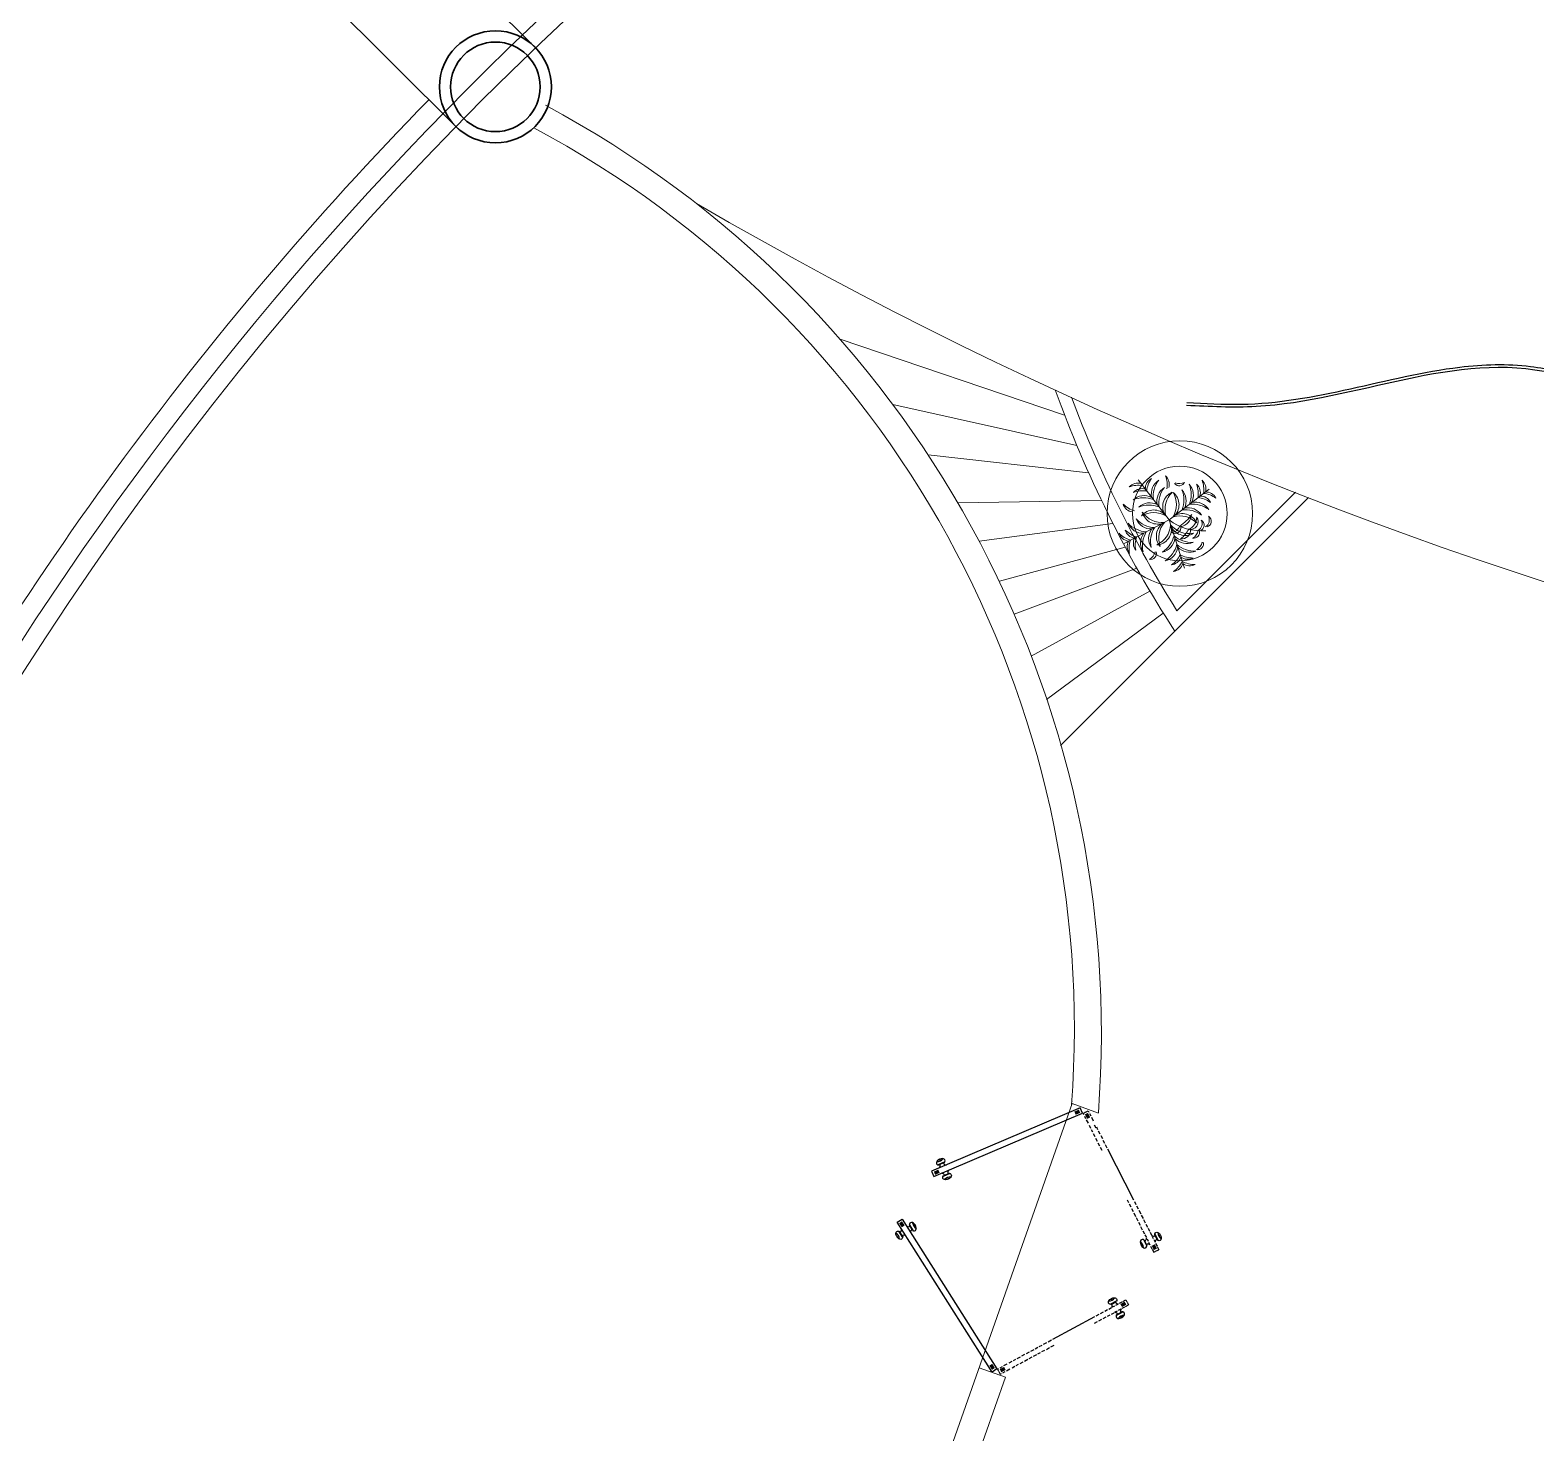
# Model space of a CAD drawing. Header units: millimetres. Extents: x 383 to 523, y 252 to 344.
# Drawn here: x 405.81 to 417.64, y 305.44 to 316.46 of the extents above; entities that cross this region are included whole.
import ezdxf

# ---------------------------------------------------------------- set-up
doc = ezdxf.new("R2010")
doc.units = ezdxf.units.MM
doc.header["$MEASUREMENT"] = 0
doc.linetypes.add('ACAD_ISO02W100', pattern=[15, 12, -3])
doc.linetypes.add('HIDDEN2', pattern=[4.7625, 3.175, -1.5875])
for name, color, linetype, lineweight in [('cubierta', 1, 'ACAD_ISO02W100', 15), ('muros', 5, 'Continuous', 30), ('plantas', 76, 'Continuous', 15), ('vegetacion', 104, 'Continuous', 0)]:
    doc.layers.add(name, color=color, linetype=linetype, lineweight=lineweight)
doc.layers.add('muebles', color=193, linetype='Continuous')

# ---------------------------------------------------------------- blocks, each defined once
blk = doc.blocks.new('tytytyt')
at = {"layer": 'vegetacion', "lineweight": 0}
for p in [(2770.857, 1104.045), (2770.384, 1103.648), (2771.329, 1103.648), (2770.94, 1103.092)]:
    blk.add_line(p, (2770.857, 1103.565), dxfattribs=at)
for centre, radius, start, end in [((2770.718, 1103.772), 0.153, 25.2489, 95.3937), ((2770.637, 1103.676), 0.257, 31.3712, 75.0366), ((2770.767, 1103.935), 0.111, 36.29, 99.6243), ((2770.678, 1103.806), 0.249, 44.0763, 73.3794), ((2770.767, 1103.87), 0.111, 36.29, 99.6243), ((2770.678, 1103.74), 0.249, 44.0763, 73.3794), ((2770.946, 1103.935), 0.111, 80.3757, 143.71), ((2771.036, 1103.806), 0.249, 106.6206, 135.9237), ((2770.946, 1103.87), 0.111, 80.3757, 143.71), ((2771.036, 1103.74), 0.249, 106.6206, 135.9237), ((2770.995, 1103.772), 0.153, 84.6063, 154.7511), ((2771.076, 1103.676), 0.257, 104.9634, 148.6288), ((2770.677, 1103.738), 0.153, 164.6063, 234.7511), ((2770.786, 1103.801), 0.257, 184.9634, 228.6288), ((2770.655, 1103.868), 0.0552, 139.742, 258.7475), ((2770.73, 1103.912), 0.12, 184.618, 228.2106), ((2770.838, 1103.719), 0.15, 156.3654, 256.5741), ((2770.927, 1103.766), 0.226, 176.8122, 238.3335), ((2770.718, 1103.684), 0.153, 25.2489, 95.3937), ((2770.637, 1103.589), 0.257, 31.3712, 75.0366), ((2770.995, 1103.684), 0.153, 84.6063, 154.7511), ((2771.076, 1103.589), 0.257, 104.9634, 148.6288), ((2770.786, 1103.766), 0.226, 301.6665, 3.1878), ((2770.875, 1103.719), 0.15, 283.4259, 23.6346), ((2771.175, 1103.773), 0.111, 80.3757, 143.71), ((2771.264, 1103.643), 0.249, 106.6206, 135.9237), ((2770.928, 1103.801), 0.257, 311.3712, 355.0366), ((2771.036, 1103.738), 0.153, 305.2489, 15.3937), ((2770.477, 1103.541), 0.111, 116.29, 179.6243), ((2770.589, 1103.43), 0.249, 124.0763, 153.3794), ((2770.508, 1103.717), 0.111, 160.3757, 223.71), ((2770.651, 1103.783), 0.249, 186.6206, 215.9237), ((2770.541, 1103.53), 0.111, 116.29, 179.6243), ((2770.653, 1103.419), 0.249, 124.0763, 153.3794), ((2770.572, 1103.706), 0.111, 160.3757, 223.71), ((2770.715, 1103.772), 0.249, 186.6206, 215.9237), ((2770.763, 1103.722), 0.153, 164.6063, 234.7511), ((2770.872, 1103.785), 0.257, 184.9634, 228.6288), ((2770.708, 1103.61), 0.15, 3.4259, 103.6346), ((2770.646, 1103.531), 0.226, 21.6665, 83.1878), ((2771.005, 1103.61), 0.15, 76.3654, 176.5741), ((2771.067, 1103.531), 0.226, 96.8122, 158.3335), ((2770.842, 1103.785), 0.257, 311.3712, 355.0366), ((2770.95, 1103.722), 0.153, 305.2489, 15.3937), ((2770.998, 1103.772), 0.249, 324.0763, 353.3794), ((2771.06, 1103.419), 0.249, 26.6206, 55.9237), ((2771.141, 1103.706), 0.111, 316.29, 19.6243), ((2771.172, 1103.53), 0.111, 0.3757, 63.71), ((2771.062, 1103.783), 0.249, 324.0763, 353.3794), ((2771.206, 1103.717), 0.111, 316.29, 19.6243), ((2770.629, 1103.464), 0.153, 105.2489, 175.3937), ((2770.709, 1103.368), 0.257, 111.3712, 155.0366), ((2770.715, 1103.449), 0.153, 105.2489, 175.3937), ((2770.795, 1103.353), 0.257, 111.3712, 155.0366), ((2771.08, 1103.097), 0.519, 115.4772, 156.6585), ((2770.716, 1103.502), 0.0834, 144.9865, 244.4034), ((2770.787, 1103.427), 0.15, 83.4259, 183.6346), ((2770.854, 1103.352), 0.226, 101.6665, 163.1878), ((2770.886, 1103.581), 0.24, 187.5759, 215.8942), ((2770.644, 1103.562), 0.226, 286.8122, 348.3335), ((2770.719, 1103.495), 0.15, 266.3654, 6.5741), ((2770.764, 1103.547), 0.054, 114.2257, 255.1279), ((2770.807, 1103.559), 0.0749, 150.4398, 228.6694), ((2770.867, 1103.457), 0.124, 161.4477, 239.3672), ((2771.161, 1103.541), 0.405, 185.4007, 208.139), ((2771.058, 1103.635), 0.226, 211.6665, 273.1878), ((2771.01, 1103.547), 0.15, 193.4259, 293.6346), ((2770.859, 1103.352), 0.226, 16.8122, 78.3335), ((2770.927, 1103.427), 0.15, 356.3654, 96.5741), ((2770.918, 1103.353), 0.257, 24.9634, 68.6288), ((2770.998, 1103.449), 0.153, 4.6063, 74.7511), ((2771.004, 1103.368), 0.257, 24.9634, 68.6288), ((2771.084, 1103.464), 0.153, 4.6063, 74.7511), ((2770.529, 1103.429), 0.0552, 139.742, 258.7475), ((2770.604, 1103.473), 0.12, 184.618, 228.2106), ((2770.643, 1103.411), 0.0552, 139.742, 258.7475), ((2770.718, 1103.455), 0.12, 184.618, 228.2106), ((2770.684, 1103.341), 0.0547, 167.0577, 302.8533), ((2770.715, 1103.372), 0.0768, 185.1845, 268.654), ((2770.747, 1103.393), 0.0735, 138.8744, 278.9763), ((2770.811, 1103.428), 0.12, 173.7536, 244.097), ((2770.645, 1103.504), 0.257, 294.9634, 338.6288), ((2770.741, 1103.423), 0.153, 274.6063, 344.7511), ((2771.077, 1103.58), 0.257, 221.3712, 265.0366), ((2771.014, 1103.472), 0.153, 215.2489, 285.3937), ((2771.149, 1103.304), 0.0552, 101.2525, 220.258), ((2771.223, 1103.261), 0.12, 131.7894, 175.382), ((2771.273, 1103.648), 0.249, 234.0763, 263.3794), ((2771.207, 1103.505), 0.111, 226.29, 289.6243), ((2770.684, 1103.263), 0.0547, 167.0577, 302.8533), ((2770.715, 1103.294), 0.0768, 185.1845, 268.654), ((2770.66, 1103.418), 0.257, 294.9634, 338.6288), ((2770.756, 1103.337), 0.153, 274.6063, 344.7511), ((2770.711, 1103.362), 0.249, 296.6206, 325.9237), ((2770.822, 1103.249), 0.111, 270.3757, 333.71), ((2771.092, 1103.494), 0.257, 221.3712, 265.0366), ((2771.029, 1103.386), 0.153, 215.2489, 285.3937), ((2771.064, 1103.424), 0.249, 234.0763, 263.3794), ((2770.998, 1103.28), 0.111, 226.29, 289.6243), ((2770.722, 1103.297), 0.249, 296.6206, 325.9237), ((2770.833, 1103.185), 0.111, 270.3757, 333.71), ((2771.075, 1103.359), 0.249, 234.0763, 263.3794), ((2771.009, 1103.216), 0.111, 226.29, 289.6243)]:
    blk.add_arc(centre, radius, start, end, dxfattribs=at)

msp = doc.modelspace()

# ---------------------------------------------------------------- linework, layer by layer
at = {"layer": 'cubierta', "linetype": 'ACAD_ISO02W100', "lineweight": 18, "ltscale": 0.2}
msp.add_arc((428.383, 297.242), 32.252, 181.8805, 44.9344, dxfattribs=at)
at = {"layer": 'muebles'}
for p, q in [((414.062, 307.99), (412.894, 307.492)), ((412.912, 307.45), (414.079, 307.948)), ((412.662, 307.116), (413.407, 305.938)), ((413.369, 305.914), (412.623, 307.092))]:
    msp.add_line(p, q, dxfattribs=at)
at = {"layer": 'muebles', "linetype": 'HIDDEN2'}
for p, q in [((414.079, 307.948), (414.062, 307.99)), ((414.084, 307.946), (414.1, 307.955)), ((414.084, 307.946), (414.089, 307.937)), ((414.095, 307.925), (414.104, 307.907)), ((414.104, 307.957), (414.124, 307.967)), ((414.124, 307.967), (414.129, 307.957)), ((414.135, 307.946), (414.145, 307.927)), ((414.11, 307.895), (414.124, 307.869)), ((414.132, 307.853), (414.143, 307.83)), ((414.149, 307.819), (414.158, 307.8)), ((414.151, 307.916), (414.164, 307.889)), ((414.172, 307.857), (414.184, 307.834)), ((414.189, 307.84), (414.199, 307.82)), ((414.204, 307.81), (414.217, 307.785)), ((414.164, 307.789), (414.177, 307.764)), ((414.183, 307.752), (414.195, 307.727)), ((414.201, 307.716), (414.213, 307.692)), ((414.223, 307.773), (414.236, 307.748)), ((414.241, 307.736), (414.253, 307.713)), ((414.259, 307.701), (414.272, 307.676)), ((414.219, 307.68), (414.231, 307.656)), ((414.277, 307.667), (414.482, 307.266)), ((412.894, 307.492), (412.912, 307.45)), ((414.431, 307.267), (414.442, 307.245)), ((414.447, 307.235), (414.459, 307.211)), ((414.488, 307.255), (414.5, 307.231)), ((414.505, 307.22), (414.518, 307.195)), ((412.623, 307.092), (412.662, 307.116)), ((414.465, 307.2), (414.478, 307.175)), ((414.483, 307.165), (414.497, 307.136)), ((414.502, 307.127), (414.515, 307.101)), ((414.523, 307.185), (414.538, 307.157)), ((414.542, 307.147), (414.556, 307.121)), ((414.56, 307.112), (414.573, 307.087)), ((414.52, 307.091), (414.532, 307.067)), ((414.537, 307.057), (414.55, 307.032)), ((414.555, 307.023), (414.566, 307)), ((414.571, 306.991), (414.582, 306.97)), ((414.578, 307.077), (414.59, 307.053)), ((414.595, 307.043), (414.606, 307.021)), ((414.611, 307.012), (414.622, 306.99)), ((414.627, 306.98), (414.635, 306.964)), ((414.587, 306.96), (414.595, 306.943)), ((414.6, 306.934), (414.61, 306.914)), ((414.615, 306.904), (414.625, 306.883)), ((414.627, 306.879), (414.64, 306.855)), ((414.64, 306.955), (414.65, 306.934)), ((414.64, 306.855), (414.656, 306.863)), ((414.655, 306.925), (414.666, 306.904)), ((414.66, 306.865), (414.68, 306.875)), ((414.668, 306.9), (414.68, 306.875)), ((414.221, 306.374), (414.245, 306.387)), ((414.255, 306.392), (414.277, 306.404)), ((414.286, 306.409), (414.307, 306.42)), ((414.317, 306.425), (414.333, 306.434)), ((414.338, 306.386), (414.355, 306.394)), ((414.342, 306.439), (414.362, 306.45)), ((414.364, 306.399), (414.384, 306.41)), ((414.372, 306.455), (414.392, 306.466)), ((414.393, 306.415), (414.414, 306.426)), ((414.396, 306.468), (414.421, 306.481)), ((414.418, 306.428), (414.442, 306.442)), ((414.421, 306.481), (414.429, 306.466)), ((414.431, 306.462), (414.442, 306.442)), ((413.846, 306.171), (414.178, 306.35)), ((414.174, 306.297), (414.199, 306.31)), ((414.187, 306.356), (414.211, 306.369)), ((414.209, 306.316), (414.233, 306.329)), ((414.243, 306.334), (414.267, 306.347)), ((414.276, 306.352), (414.298, 306.364)), ((414.307, 306.369), (414.329, 306.38)), ((413.809, 306.151), (413.837, 306.166)), ((413.567, 306.02), (413.592, 306.034)), ((413.604, 306.04), (413.628, 306.053)), ((413.639, 306.059), (413.663, 306.072)), ((413.661, 306.019), (413.684, 306.032)), ((413.674, 306.078), (413.699, 306.091)), ((413.696, 306.038), (413.72, 306.051)), ((413.708, 306.097), (413.729, 306.108)), ((413.73, 306.057), (413.751, 306.068)), ((413.74, 306.114), (413.763, 306.126)), ((413.761, 306.074), (413.785, 306.086)), ((413.774, 306.132), (413.799, 306.146)), ((413.796, 306.092), (413.82, 306.106)), ((413.83, 306.111), (413.858, 306.126)), ((413.407, 305.938), (413.369, 305.914)), ((413.412, 305.936), (413.421, 305.942)), ((413.412, 305.936), (413.42, 305.921)), ((413.423, 305.917), (413.433, 305.897)), ((413.433, 305.948), (413.451, 305.958)), ((413.454, 305.908), (413.472, 305.918)), ((413.463, 305.964), (413.489, 305.978)), ((413.484, 305.924), (413.51, 305.938)), ((413.504, 305.987), (413.527, 305.999)), ((413.526, 305.947), (413.549, 305.959)), ((413.538, 306.004), (413.557, 306.015)), ((413.559, 305.965), (413.578, 305.975)), ((413.589, 305.98), (413.613, 305.994)), ((413.625, 306), (413.65, 306.014)), ((413.433, 305.897), (413.443, 305.902))]:
    msp.add_line(p, q, dxfattribs=at)
at = {"layer": 'muebles', "const_width": 0.0272}
for points in [[(414.057, 307.963), (414.021, 307.948)], [(414.111, 307.944), (414.128, 307.909)], [(412.917, 307.476), (412.952, 307.492)], [(412.65, 307.091), (412.671, 307.058)], [(414.653, 306.878), (414.636, 306.912)], [(414.418, 306.455), (414.384, 306.436)], [(413.38, 305.938), (413.359, 305.971)], [(413.436, 305.924), (413.47, 305.942)]]:
    msp.add_lwpolyline(points, dxfattribs=at)
at = {"layer": 'muebles'}
for points in [[(412.956, 307.586), (412.956, 307.585), (412.957, 307.585), (412.957, 307.584), (412.958, 307.583), (412.961, 307.584), (412.959, 307.588)], [(412.998, 307.565), (412.945, 307.543)], [(412.995, 307.56), (412.951, 307.541)], [(413.038, 307.474), (412.984, 307.451)], [(413.031, 307.475), (412.988, 307.456)], [(413.023, 307.429), (413.023, 307.43), (413.024, 307.431), (413.023, 307.431), (413.023, 307.432), (413.025, 307.433), (413.027, 307.43)], [(412.62, 306.979), (412.621, 306.98), (412.622, 306.979), (412.623, 306.98), (412.623, 306.98), (412.625, 306.978), (412.622, 306.976)], [(412.667, 306.971), (412.636, 307.021)], [(412.667, 306.978), (412.642, 307.018)], [(412.745, 307.027), (412.72, 307.067)], [(412.751, 307.024), (412.721, 307.074)], [(412.765, 307.07), (412.764, 307.069), (412.764, 307.068), (412.763, 307.068), (412.763, 307.067), (412.764, 307.065), (412.767, 307.066)], [(414.647, 306.992), (414.669, 306.95)], [(414.648, 306.999), (414.675, 306.947)], [(414.694, 306.987), (414.693, 306.986), (414.692, 306.987), (414.691, 306.986), (414.691, 306.986), (414.689, 306.989), (414.692, 306.99)], [(414.541, 306.91), (414.542, 306.911), (414.542, 306.912), (414.543, 306.912), (414.544, 306.912), (414.542, 306.915), (414.539, 306.914)], [(414.559, 306.954), (414.585, 306.902)], [(414.565, 306.951), (414.586, 306.908)], [(414.297, 306.446), (414.348, 306.474)], [(414.308, 306.492), (414.308, 306.491), (414.307, 306.49), (414.308, 306.49), (414.309, 306.489), (414.306, 306.487), (414.304, 306.49)], [(414.304, 306.445), (414.345, 306.468)], [(414.345, 306.358), (414.396, 306.386)], [(414.348, 306.364), (414.39, 306.387)], [(414.39, 306.342), (414.389, 306.343), (414.388, 306.343), (414.388, 306.344), (414.387, 306.345), (414.385, 306.343), (414.386, 306.34)]]:
    msp.add_lwpolyline(points, dxfattribs=at)
for centre, radius, start, end in [((412.936, 307.633), 0.0651, 269.2723, 319.2229), ((412.953, 307.599), 0.0177, 256.4514, 328.5062), ((412.935, 307.534), 0.0261, 322.2508, 24.4688), ((412.971, 307.45), 0.0261, 21.9969, 84.2149), ((413.012, 307.566), 0.0261, 201.5255, 263.7435), ((413.048, 307.483), 0.0261, 142.7223, 204.9402), ((413.044, 307.382), 0.0651, 87.2428, 137.1935), ((413.031, 307.417), 0.0177, 77.9595, 150.0143), ((412.577, 306.952), 0.0651, 6.0253, 55.976), ((412.61, 306.969), 0.0177, 356.742, 68.7968), ((412.633, 307.034), 0.0261, 300.7794, 2.9974), ((412.677, 306.963), 0.0261, 61.5048, 123.7227), ((412.71, 307.082), 0.0261, 241.0333, 303.2513), ((412.754, 307.011), 0.0261, 120.308, 182.526), ((412.809, 307.096), 0.0651, 188.0548, 238.0054), ((412.778, 307.074), 0.0177, 175.2339, 247.2887), ((414.638, 307.008), 0.0261, 236.1324, 298.3503), ((414.739, 307.01), 0.0651, 180.6529, 230.6036), ((414.705, 306.996), 0.0177, 171.3697, 243.4245), ((414.495, 306.888), 0.0651, 2.6824, 52.633), ((414.528, 306.907), 0.0177, 349.8615, 61.9163), ((414.557, 306.967), 0.0261, 294.9356, 357.1536), ((414.594, 306.893), 0.0261, 55.661, 117.8789), ((414.676, 306.934), 0.0261, 115.407, 177.625), ((414.283, 306.537), 0.0651, 272.6152, 322.5658), ((414.299, 306.503), 0.0177, 263.3319, 335.3867), ((414.288, 306.436), 0.0261, 328.0946, 30.3126), ((414.362, 306.476), 0.0261, 207.3693, 269.5873), ((414.405, 306.396), 0.0261, 147.6232, 209.8412), ((414.332, 306.356), 0.0261, 26.8979, 89.1158), ((414.414, 306.297), 0.0651, 94.6447, 144.5953), ((414.394, 306.329), 0.0177, 81.8238, 153.8786)]:
    msp.add_arc(centre, radius, start, end, dxfattribs=at)
for centre, major_axis, start_param, end_param in [((412.966, 307.566), (0.0329, 0.014), 1.634877, 3.989062), ((412.966, 307.566), (0.0329, 0.014), -0.847469, 1.523759), ((412.747, 307.056), (-0.0188, 0.0304), -1.506716, 0.847469), ((412.747, 307.056), (-0.0188, 0.0304), 2.294124, 4.665351), ((414.56, 306.922), (-0.0159, 0.0321), -0.847469, 1.523759), ((414.56, 306.922), (-0.0159, 0.0321), 1.634877, 3.989062), ((414.377, 306.361), (0.0315, 0.017), -1.506716, 0.847469), ((414.377, 306.361), (0.0315, 0.017), 2.294124, 4.665351)]:
    msp.add_ellipse(centre, major_axis=major_axis, ratio=0.630787, start_param=start_param, end_param=end_param, dxfattribs=at)
at = {"layer": 'muebles', "extrusion": (0, 0, -1)}
for centre, major_axis, start_param, end_param in [((413.016, 307.45), (0.0328, 0.0143), 1.634877, 3.989062), ((413.016, 307.45), (0.0328, 0.0143), -0.847469, 1.523759), ((412.64, 306.989), (-0.0191, 0.0303), -1.506716, 0.847469), ((412.64, 306.989), (-0.0191, 0.0303), 2.294124, 4.665351), ((414.673, 306.979), (-0.0162, 0.0319), -0.847469, 1.523759), ((414.673, 306.979), (-0.0162, 0.0319), 1.634877, 3.989062), ((414.317, 306.471), (0.0313, 0.0173), 2.294124, 4.665351), ((414.317, 306.471), (0.0313, 0.0173), -1.506716, 0.847469)]:
    msp.add_ellipse(centre, major_axis=major_axis, ratio=0.630787, start_param=start_param, end_param=end_param, dxfattribs=at)
at = {"layer": 'muebles', "linetype": 'Continuous'}
msp.add_spline([(414.898, 313.512), (415.444, 313.503), (417.779, 313.763), (418.975, 313.416), (420.126, 313.725), (422.46, 313.326), (423.393, 313.639), (424.262, 313.352), (425.304, 313.607), (426.392, 313.371), (427.542, 313.625), (428.794, 313.387), (429.671, 313.591), (430.76, 313.409), (431.418, 313.562), (432.616, 313.379), (433.603, 313.635), (435.368, 313.4), (437.47, 313.652), (438.612, 313.36), (439.273, 313.731), (441.252, 313.436)], degree=3, dxfattribs=at)
msp.add_open_spline([(414.899, 313.532), (415.042, 313.525), (415.185, 313.517), (415.613, 313.523), (415.899, 313.577), (416.472, 313.704), (416.759, 313.776), (417.231, 313.833), (417.417, 313.839), (417.745, 313.798), (417.887, 313.759), (418.169, 313.657), (418.309, 313.598), (418.586, 313.496), (418.725, 313.455), (419.013, 313.426), (419.163, 313.452), (419.47, 313.544), (419.625, 313.608), (419.912, 313.704), (420.043, 313.739), (420.428, 313.771), (420.682, 313.711), (421.185, 313.551), (421.435, 313.449), (421.934, 313.313), (422.183, 313.279), (422.557, 313.37), (422.689, 313.432), (422.943, 313.551), (423.066, 313.608), (423.286, 313.661), (423.382, 313.666), (423.572, 313.63), (423.667, 313.592), (423.873, 313.5), (423.985, 313.444), (424.195, 313.376), (424.291, 313.363), (424.487, 313.383), (424.587, 313.412), (424.889, 313.519), (425.094, 313.616), (425.513, 313.639), (425.72, 313.564), (426.061, 313.451), (426.198, 313.408), (426.552, 313.374), (426.771, 313.447), (427.151, 313.573), (427.309, 313.625), (427.91, 313.684), (428.351, 313.387), (428.915, 313.411), (429.059, 313.456), (429.322, 313.541), (429.44, 313.58), (429.688, 313.62), (429.819, 313.61), (430.077, 313.558), (430.206, 313.517), (430.446, 313.454), (430.558, 313.43), (430.79, 313.423), (430.91, 313.451), (431.155, 313.523), (431.279, 313.565), (431.736, 313.621), (432.069, 313.466), (432.502, 313.397), (432.612, 313.393), (432.831, 313.424), (432.94, 313.455), (433.227, 313.55), (433.405, 313.621), (434.047, 313.733), (434.514, 313.551), (435.134, 313.434), (435.291, 313.416), (435.603, 313.426), (435.76, 313.451), (436.23, 313.551), (436.544, 313.652), (437.091, 313.723), (437.324, 313.718), (437.787, 313.581), (438.017, 313.462), (438.375, 313.364), (438.509, 313.35), (438.766, 313.425), (438.891, 313.51), (439.119, 313.664), (439.22, 313.731), (439.429, 313.825), (439.537, 313.853), (439.868, 313.897), (440.097, 313.867), (440.635, 313.725), (440.948, 313.59), (441.26, 313.455)], degree=3, knots=[0, 0, 0, 0, 0.430093, 0.430093, 1.29028, 1.29028, 2.150467, 2.150467, 2.710381, 2.710381, 3.14594, 3.14594, 3.581499, 3.581499, 4.020518, 4.020518, 4.50333, 4.50333, 4.986141, 4.986141, 5.384998, 5.384998, 6.143873, 6.143873, 6.897748, 6.897748, 7.669769, 7.669769, 8.086534, 8.086534, 8.47459, 8.47459, 8.769216, 8.769216, 9.063843, 9.063843, 9.419986, 9.419986, 9.733227, 9.733227, 10.046467, 10.046467, 10.672948, 10.672948, 11.299429, 11.299429, 11.723087, 11.723087, 12.409472, 12.409472, 12.890496, 12.890496, 14.216034, 14.216034, 14.665854, 14.665854, 15.027715, 15.027715, 15.415507, 15.415507, 15.8033, 15.8033, 16.14848, 16.14848, 16.527942, 16.527942, 16.907404, 16.907404, 17.897019, 17.897019, 18.240449, 18.240449, 18.583878, 18.583878, 19.136742, 19.136742, 20.533958, 20.533958, 21.010135, 21.010135, 21.486312, 21.486312, 22.438665, 22.438665, 23.126803, 23.126803, 23.814941, 23.814941, 24.26032, 24.26032, 24.705699, 24.705699, 25.050352, 25.050352, 25.395004, 25.395004, 26.084308, 26.084308, 26.984671, 26.984671, 26.984671, 26.984671], dxfattribs=at)
at = {"layer": 'muros'}
for p, q in [((404.875, 319.968), (409.181, 315.675)), ((406.12, 319.97), (409.802, 316.299))]:
    msp.add_line(p, q, dxfattribs=at)
at = {"layer": 'muros', "lineweight": 18}
for p, q in [((413.939, 313.434), (412.175, 314.03)), ((414.036, 313.194), (412.59, 313.517)), ((414.128, 312.98), (412.867, 313.121)), ((413.908, 310.838), (415.855, 312.787)), ((414.822, 311.895), (415.753, 312.827)), ((414.229, 312.762), (413.101, 312.745)), ((414.318, 312.583), (413.268, 312.444)), ((414.415, 312.396), (413.427, 312.128)), ((414.506, 312.231), (413.542, 311.869)), ((414.61, 312.05), (413.677, 311.538)), ((414.715, 311.878), (413.798, 311.198)), ((413.998, 308.023), (411.861, 301.949)), ((413.998, 308.039), (413.994, 308.029)), ((414.205, 307.949), (413.998, 308.023)), ((413.475, 305.874), (413.268, 305.948)), ((413.475, 305.874), (412.069, 301.876))]:
    msp.add_line(p, q, dxfattribs=at)
at = {"layer": 'muros'}
for radius in [0.44, 0.352]:
    msp.add_circle((409.466, 316.013), radius, dxfattribs=at)
at = {"layer": 'muros', "lineweight": 18}
for centre, radius, start, end in [((428.031, 297.243), 26.544, 107.1088, 169.7865), ((428.031, 297.243), 26.4, 107.2031, 151.7317), ((428.031, 297.243), 26.7, 135.6354, 151.992), ((405.952, 308.573), 8.276, 355.679, 61.8169), ((405.986, 308.607), 8.03, 355.7537, 61.9122), ((428.266, 344.751), 34.292, 239.8575, 301.8788), ((422.551, 316.756), 9.23, 199.7827, 212.9462), ((422.551, 316.756), 9.13, 200.402, 212.1688)]:
    msp.add_arc(centre, radius, start, end, dxfattribs=at)
at = {"layer": 'plantas'}
for radius in [0.572, 0.372]:
    msp.add_circle((414.845, 312.66, -0.02), radius, dxfattribs=at)

# ---------------------------------------------------------------- block references
at = {"layer": 'plantas', "xscale": 0.8267374711344928, "yscale": 0.8267374711346065, "zscale": 0.8267374711345924, "rotation": 117.6279967389582}
msp.add_blockref('tytytyt', (2285.386, -1293.874), dxfattribs=at)

doc.saveas('drawing.dxf')
